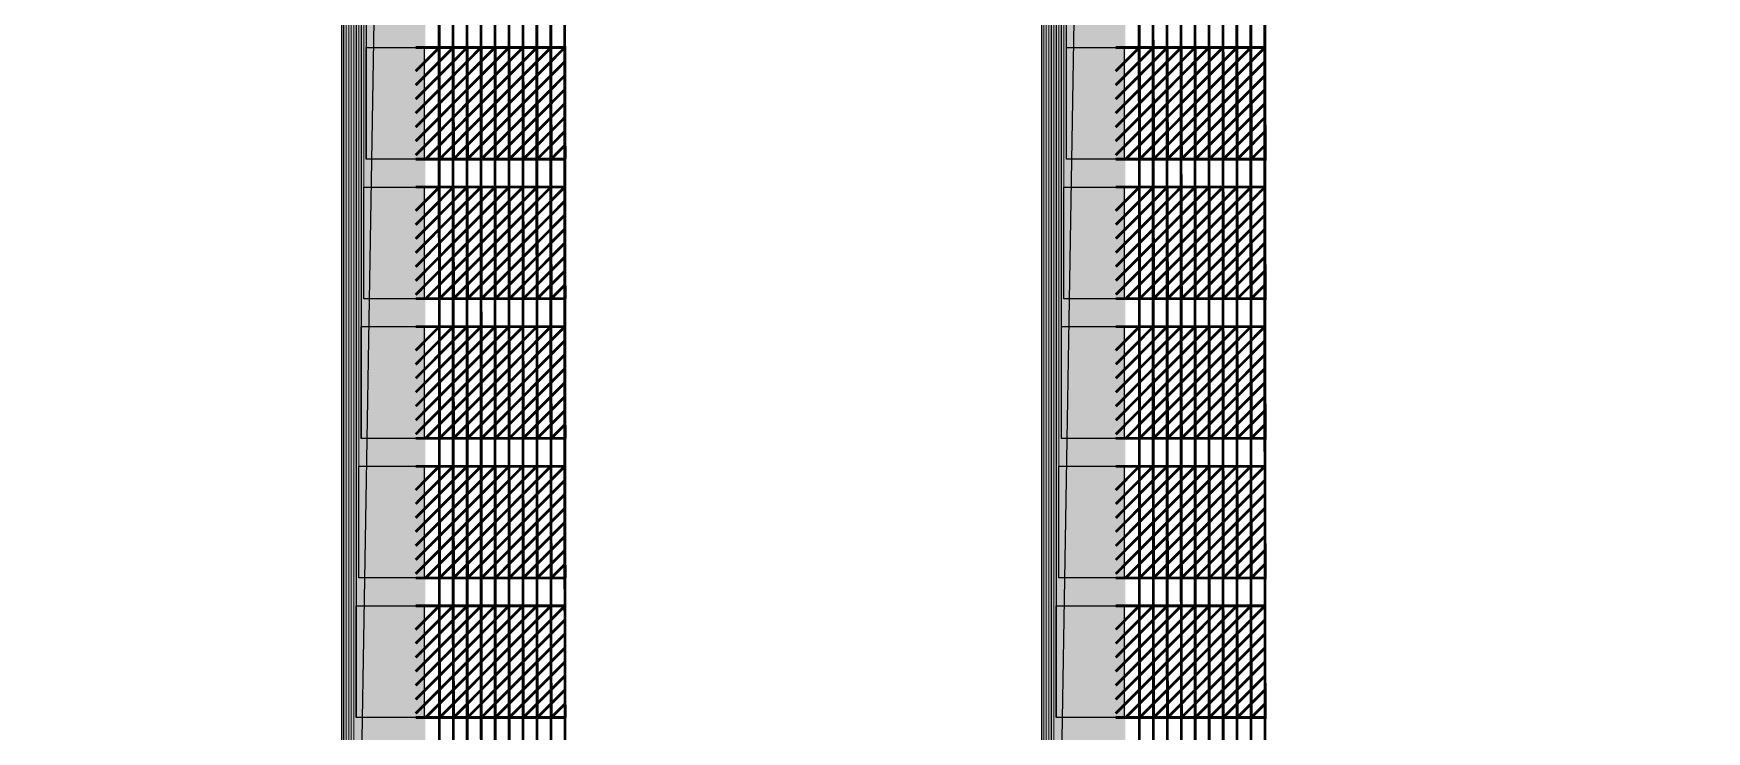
# Model space of a CAD drawing. Header units: millimetres. Extents: x -51 to 51, y -51 to 51.
# Drawn here: x 0.49 to 6.49, y -16.65 to -14.15 of the extents above; entities that cross this region are included whole.
import ezdxf

# ---------------------------------------------------------------- set-up
doc = ezdxf.new("R2010")
doc.units = ezdxf.units.MM
doc.linetypes.add('DASHED', pattern=[19.05, 12.7, -6.35])
for name, color, linetype in [('bottom_SU8', 5, 'Continuous'), ('metal', 43, 'Continuous'), ('reference', 18, 'DASHED')]:
    doc.layers.add(name, color=color, linetype=linetype)
doc.layers.add('top SU-8', color=3, linetype='Continuous', transparency=0.63)

msp = doc.modelspace()

# ---------------------------------------------------------------- linework, layer by layer
at = {"layer": 'bottom_SU8', "transparency": 33554544}
for points, const_width in [([(1.747, 5.9298), (1.747, -19.1017)], 0.3), ([(4.2558, 5.9298), (4.2558, -19.1017)], 0.3), ([(1.9485, -19.0957), (1.9439, -3.1964)], 0.01), ([(1.9982, -19.0957), (1.9939, -3.1964)], 0.01), ([(2.0482, -19.0957), (2.0439, -3.1964)], 0.01), ([(2.0985, -19.0957), (2.0939, -3.1961)], 0.01), ([(2.1485, -19.0957), (2.1439, -3.1964)], 0.01), ([(2.1985, -19.0957), (2.1939, -3.1961)], 0.01), ([(2.2485, -19.0957), (2.2442, -3.1961)], 0.01), ([(2.2985, -19.0957), (2.2939, -3.1961)], 0.01), ([(2.3485, -19.0957), (2.3439, -3.1961)], 0.01), ([(2.3985, -19.0957), (2.3939, -3.1921)], 0.01), ([(4.4573, -19.0957), (4.4527, -3.1964)], 0.01), ([(4.507, -19.0957), (4.5027, -3.1964)], 0.01), ([(4.557, -19.0957), (4.5527, -3.1964)], 0.01), ([(4.6073, -19.0957), (4.6027, -3.1961)], 0.01), ([(4.6573, -19.0957), (4.6527, -3.1964)], 0.01), ([(4.7073, -19.0957), (4.7027, -3.1961)], 0.01), ([(4.7573, -19.0957), (4.753, -3.1961)], 0.01), ([(4.8073, -19.0957), (4.8027, -3.1961)], 0.01), ([(4.8573, -19.0957), (4.8527, -3.1961)], 0.01), ([(4.9073, -19.0957), (4.9027, -3.1921)], 0.01), ([(1.8627, -14.2808), (1.9476, -14.1957)], 0.01), ([(1.8629, -14.3307), (1.9976, -14.1957)], 0.01), ([(1.8629, -14.3808), (2.0476, -14.1957)], 0.01), ([(1.8629, -14.4309), (2.0976, -14.1957)], 0.01), ([(1.8629, -14.481), (2.1476, -14.1957)], 0.01), ([(1.8629, -14.5311), (2.1976, -14.1957)], 0.01), ([(1.8629, -14.5812), (2.2476, -14.1957)], 0.01), ([(1.8629, -14.1957), (2.4032, -14.1957)], 0.01), ([(1.8985, -14.5957), (2.2976, -14.1957)], 0.01), ([(1.9485, -14.5957), (1.9476, -14.1957)], 0.01), ([(1.9485, -14.5957), (2.3476, -14.1957)], 0.01), ([(1.9985, -14.5957), (1.9976, -14.1957)], 0.01), ([(1.9985, -14.5957), (2.3976, -14.1957)], 0.01), ([(2.0485, -14.5957), (2.0476, -14.1957)], 0.01), ([(2.0985, -14.5957), (2.0976, -14.1957)], 0.01), ([(2.1485, -14.5957), (2.1476, -14.1957)], 0.01), ([(2.1985, -14.5957), (2.1976, -14.1957)], 0.01), ([(2.2485, -14.5957), (2.2476, -14.1957)], 0.01), ([(2.2985, -14.5957), (2.2976, -14.1957)], 0.01), ([(2.3485, -14.5957), (2.3476, -14.1957)], 0.01), ([(2.3985, -14.5957), (2.3976, -14.1957)], 0.01), ([(4.3716, -14.2808), (4.4565, -14.1957)], 0.01), ([(4.3718, -14.3307), (4.5065, -14.1957)], 0.01), ([(4.3718, -14.3808), (4.5565, -14.1957)], 0.01), ([(4.3718, -14.4309), (4.6065, -14.1957)], 0.01), ([(4.3718, -14.481), (4.6565, -14.1957)], 0.01), ([(4.3718, -14.5311), (4.7065, -14.1957)], 0.01), ([(4.3718, -14.5812), (4.7565, -14.1957)], 0.01), ([(4.3718, -14.1957), (4.912, -14.1957)], 0.01), ([(4.4073, -14.5957), (4.8065, -14.1957)], 0.01), ([(4.4573, -14.5957), (4.4565, -14.1957)], 0.01), ([(4.4573, -14.5957), (4.8565, -14.1957)], 0.01), ([(4.5073, -14.5957), (4.5065, -14.1957)], 0.01), ([(4.5073, -14.5957), (4.9065, -14.1957)], 0.01), ([(4.5573, -14.5957), (4.5565, -14.1957)], 0.01), ([(4.6073, -14.5957), (4.6065, -14.1957)], 0.01), ([(4.6573, -14.5957), (4.6565, -14.1957)], 0.01), ([(4.7073, -14.5957), (4.7065, -14.1957)], 0.01), ([(4.7573, -14.5957), (4.7565, -14.1957)], 0.01), ([(4.8073, -14.5957), (4.8065, -14.1957)], 0.01), ([(4.8573, -14.5957), (4.8565, -14.1957)], 0.01), ([(4.9073, -14.5957), (4.9065, -14.1957)], 0.01), ([(2.0485, -14.5957), (2.3978, -14.2457)], 0.01), ([(4.5573, -14.5957), (4.9066, -14.2457)], 0.01), ([(2.0985, -14.5957), (2.3979, -14.2957)], 0.01), ([(4.6073, -14.5957), (4.9067, -14.2957)], 0.01), ([(2.1485, -14.5957), (2.398, -14.3457)], 0.01), ([(4.6573, -14.5957), (4.9068, -14.3457)], 0.01), ([(2.1985, -14.5957), (2.3981, -14.3957)], 0.01), ([(2.2485, -14.5957), (2.3982, -14.4457)], 0.01), ([(4.7073, -14.5957), (4.9069, -14.3957)], 0.01), ([(4.7573, -14.5957), (4.907, -14.4457)], 0.01), ([(2.2985, -14.5957), (2.3983, -14.4957)], 0.01), ([(4.8073, -14.5957), (4.9071, -14.4957)], 0.01), ([(2.3485, -14.5957), (2.3984, -14.5457)], 0.01), ([(4.8573, -14.5957), (4.9072, -14.5457)], 0.01), ([(1.8629, -14.5957), (2.4033, -14.5957)], 0.01), ([(4.3718, -14.5957), (4.9121, -14.5957)], 0.01), ([(1.8627, -14.7808), (1.9476, -14.6957)], 0.01), ([(1.8629, -14.8307), (1.9976, -14.6957)], 0.01), ([(1.8629, -14.8808), (2.0476, -14.6957)], 0.01), ([(1.8629, -14.9309), (2.0976, -14.6957)], 0.01), ([(1.8629, -14.981), (2.1476, -14.6957)], 0.01), ([(1.8629, -15.0311), (2.1976, -14.6957)], 0.01), ([(1.8629, -15.0812), (2.2476, -14.6957)], 0.01), ([(1.8629, -14.6957), (2.4032, -14.6957)], 0.01), ([(1.8985, -15.0957), (2.2976, -14.6957)], 0.01), ([(1.9485, -15.0957), (1.9476, -14.6957)], 0.01), ([(1.9485, -15.0957), (2.3476, -14.6957)], 0.01), ([(1.9985, -15.0957), (1.9976, -14.6957)], 0.01), ([(1.9985, -15.0957), (2.3976, -14.6957)], 0.01), ([(2.0485, -15.0957), (2.0476, -14.6957)], 0.01), ([(2.0485, -15.0957), (2.3978, -14.7457)], 0.01), ([(2.0985, -15.0957), (2.0976, -14.6957)], 0.01), ([(2.1485, -15.0957), (2.1476, -14.6957)], 0.01), ([(2.1985, -15.0957), (2.1976, -14.6957)], 0.01), ([(2.2485, -15.0957), (2.2476, -14.6957)], 0.01), ([(2.2985, -15.0957), (2.2976, -14.6957)], 0.01), ([(2.3485, -15.0957), (2.3476, -14.6957)], 0.01), ([(2.3985, -15.0957), (2.3976, -14.6957)], 0.01), ([(4.3716, -14.7808), (4.4565, -14.6957)], 0.01), ([(4.3718, -14.8307), (4.5065, -14.6957)], 0.01), ([(4.3718, -14.8808), (4.5565, -14.6957)], 0.01), ([(4.3718, -14.9309), (4.6065, -14.6957)], 0.01), ([(4.3718, -14.981), (4.6565, -14.6957)], 0.01), ([(4.3718, -15.0311), (4.7065, -14.6957)], 0.01), ([(4.3718, -15.0812), (4.7565, -14.6957)], 0.01), ([(4.3718, -14.6957), (4.912, -14.6957)], 0.01), ([(4.4073, -15.0957), (4.8065, -14.6957)], 0.01), ([(4.4573, -15.0957), (4.4565, -14.6957)], 0.01), ([(4.4573, -15.0957), (4.8565, -14.6957)], 0.01), ([(4.5073, -15.0957), (4.5065, -14.6957)], 0.01), ([(4.5073, -15.0957), (4.9065, -14.6957)], 0.01), ([(4.5573, -15.0957), (4.5565, -14.6957)], 0.01), ([(4.5573, -15.0957), (4.9066, -14.7457)], 0.01), ([(4.6073, -15.0957), (4.6065, -14.6957)], 0.01), ([(4.6573, -15.0957), (4.6565, -14.6957)], 0.01), ([(4.7073, -15.0957), (4.7065, -14.6957)], 0.01), ([(4.7573, -15.0957), (4.7565, -14.6957)], 0.01), ([(4.8073, -15.0957), (4.8065, -14.6957)], 0.01), ([(4.8573, -15.0957), (4.8565, -14.6957)], 0.01), ([(4.9073, -15.0957), (4.9065, -14.6957)], 0.01), ([(2.0985, -15.0957), (2.3979, -14.7957)], 0.01), ([(4.6073, -15.0957), (4.9067, -14.7957)], 0.01), ([(2.1485, -15.0957), (2.398, -14.8457)], 0.01), ([(4.6573, -15.0957), (4.9068, -14.8457)], 0.01), ([(2.1985, -15.0957), (2.3981, -14.8957)], 0.01), ([(4.7073, -15.0957), (4.9069, -14.8957)], 0.01), ([(2.2485, -15.0957), (2.3982, -14.9457)], 0.01), ([(4.7573, -15.0957), (4.907, -14.9457)], 0.01), ([(2.2985, -15.0957), (2.3983, -14.9957)], 0.01), ([(2.3485, -15.0957), (2.3984, -15.0457)], 0.01), ([(4.8073, -15.0957), (4.9071, -14.9957)], 0.01), ([(4.8573, -15.0957), (4.9072, -15.0457)], 0.01), ([(1.8629, -15.0957), (2.4033, -15.0957)], 0.01), ([(4.3718, -15.0957), (4.9121, -15.0957)], 0.01), ([(1.8627, -15.2808), (1.9476, -15.1957)], 0.01), ([(1.8629, -15.3307), (1.9976, -15.1957)], 0.01), ([(1.8629, -15.3808), (2.0476, -15.1957)], 0.01), ([(1.8629, -15.4309), (2.0976, -15.1957)], 0.01), ([(1.8629, -15.481), (2.1476, -15.1957)], 0.01), ([(1.8629, -15.5311), (2.1976, -15.1957)], 0.01), ([(1.8629, -15.5812), (2.2476, -15.1957)], 0.01), ([(1.8629, -15.1957), (2.4032, -15.1957)], 0.01), ([(1.8985, -15.5957), (2.2976, -15.1957)], 0.01), ([(1.9485, -15.5957), (1.9476, -15.1957)], 0.01), ([(1.9485, -15.5957), (2.3476, -15.1957)], 0.01), ([(1.9985, -15.5957), (1.9976, -15.1957)], 0.01), ([(1.9985, -15.5957), (2.3976, -15.1957)], 0.01), ([(2.0485, -15.5957), (2.0476, -15.1957)], 0.01), ([(2.0985, -15.5957), (2.0976, -15.1957)], 0.01), ([(2.1485, -15.5957), (2.1476, -15.1957)], 0.01), ([(2.1985, -15.5957), (2.1976, -15.1957)], 0.01), ([(2.2485, -15.5957), (2.2476, -15.1957)], 0.01), ([(2.2985, -15.5957), (2.2976, -15.1957)], 0.01), ([(2.3485, -15.5957), (2.3476, -15.1957)], 0.01), ([(2.3985, -15.5957), (2.3976, -15.1957)], 0.01), ([(4.3716, -15.2808), (4.4565, -15.1957)], 0.01), ([(4.3718, -15.3307), (4.5065, -15.1957)], 0.01), ([(4.3718, -15.3808), (4.5565, -15.1957)], 0.01), ([(4.3718, -15.4309), (4.6065, -15.1957)], 0.01), ([(4.3718, -15.481), (4.6565, -15.1957)], 0.01), ([(4.3718, -15.5311), (4.7065, -15.1957)], 0.01), ([(4.3718, -15.5812), (4.7565, -15.1957)], 0.01), ([(4.3718, -15.1957), (4.912, -15.1957)], 0.01), ([(4.4073, -15.5957), (4.8065, -15.1957)], 0.01), ([(4.4573, -15.5957), (4.4565, -15.1957)], 0.01), ([(4.4573, -15.5957), (4.8565, -15.1957)], 0.01), ([(4.5073, -15.5957), (4.5065, -15.1957)], 0.01), ([(4.5073, -15.5957), (4.9065, -15.1957)], 0.01), ([(4.5573, -15.5957), (4.5565, -15.1957)], 0.01), ([(4.6073, -15.5957), (4.6065, -15.1957)], 0.01), ([(4.6573, -15.5957), (4.6565, -15.1957)], 0.01), ([(4.7073, -15.5957), (4.7065, -15.1957)], 0.01), ([(4.7573, -15.5957), (4.7565, -15.1957)], 0.01), ([(4.8073, -15.5957), (4.8065, -15.1957)], 0.01), ([(4.8573, -15.5957), (4.8565, -15.1957)], 0.01), ([(4.9073, -15.5957), (4.9065, -15.1957)], 0.01), ([(2.0485, -15.5957), (2.3978, -15.2457)], 0.01), ([(4.5573, -15.5957), (4.9066, -15.2457)], 0.01), ([(2.0985, -15.5957), (2.3979, -15.2957)], 0.01), ([(2.1485, -15.5957), (2.398, -15.3457)], 0.01), ([(4.6073, -15.5957), (4.9067, -15.2957)], 0.01), ([(4.6573, -15.5957), (4.9068, -15.3457)], 0.01), ([(2.1985, -15.5957), (2.3981, -15.3957)], 0.01), ([(4.7073, -15.5957), (4.9069, -15.3957)], 0.01), ([(2.2485, -15.5957), (2.3982, -15.4457)], 0.01), ([(4.7573, -15.5957), (4.907, -15.4457)], 0.01), ([(2.2985, -15.5957), (2.3983, -15.4957)], 0.01), ([(4.8073, -15.5957), (4.9071, -15.4957)], 0.01), ([(2.3485, -15.5957), (2.3984, -15.5457)], 0.01), ([(4.8573, -15.5957), (4.9072, -15.5457)], 0.01), ([(1.8629, -15.5957), (2.4033, -15.5957)], 0.01), ([(4.3718, -15.5957), (4.9121, -15.5957)], 0.01), ([(1.8627, -15.7808), (1.9476, -15.6957)], 0.01), ([(1.8629, -15.8307), (1.9976, -15.6957)], 0.01), ([(1.8629, -15.8808), (2.0476, -15.6957)], 0.01), ([(1.8629, -15.9309), (2.0976, -15.6957)], 0.01), ([(1.8629, -15.981), (2.1476, -15.6957)], 0.01), ([(1.8629, -16.0311), (2.1976, -15.6957)], 0.01), ([(1.8629, -16.0812), (2.2476, -15.6957)], 0.01), ([(1.8629, -15.6957), (2.4032, -15.6957)], 0.01), ([(1.8985, -16.0957), (2.2976, -15.6957)], 0.01), ([(1.9485, -16.0957), (1.9476, -15.6957)], 0.01), ([(1.9485, -16.0957), (2.3476, -15.6957)], 0.01), ([(1.9985, -16.0957), (1.9976, -15.6957)], 0.01), ([(1.9985, -16.0957), (2.3976, -15.6957)], 0.01), ([(2.0485, -16.0957), (2.0476, -15.6957)], 0.01), ([(2.0985, -16.0957), (2.0976, -15.6957)], 0.01), ([(2.1485, -16.0957), (2.1476, -15.6957)], 0.01), ([(2.1985, -16.0957), (2.1976, -15.6957)], 0.01), ([(2.2485, -16.0957), (2.2476, -15.6957)], 0.01), ([(2.2985, -16.0957), (2.2976, -15.6957)], 0.01), ([(2.3485, -16.0957), (2.3476, -15.6957)], 0.01), ([(2.3985, -16.0957), (2.3976, -15.6957)], 0.01), ([(4.3716, -15.7808), (4.4565, -15.6957)], 0.01), ([(4.3718, -15.8307), (4.5065, -15.6957)], 0.01), ([(4.3718, -15.8808), (4.5565, -15.6957)], 0.01), ([(4.3718, -15.9309), (4.6065, -15.6957)], 0.01), ([(4.3718, -15.981), (4.6565, -15.6957)], 0.01), ([(4.3718, -16.0311), (4.7065, -15.6957)], 0.01), ([(4.3718, -16.0812), (4.7565, -15.6957)], 0.01), ([(4.3718, -15.6957), (4.912, -15.6957)], 0.01), ([(4.4073, -16.0957), (4.8065, -15.6957)], 0.01), ([(4.4573, -16.0957), (4.4565, -15.6957)], 0.01), ([(4.4573, -16.0957), (4.8565, -15.6957)], 0.01), ([(4.5073, -16.0957), (4.5065, -15.6957)], 0.01), ([(4.5073, -16.0957), (4.9065, -15.6957)], 0.01), ([(4.5573, -16.0957), (4.5565, -15.6957)], 0.01), ([(4.6073, -16.0957), (4.6065, -15.6957)], 0.01), ([(4.6573, -16.0957), (4.6565, -15.6957)], 0.01), ([(4.7073, -16.0957), (4.7065, -15.6957)], 0.01), ([(4.7573, -16.0957), (4.7565, -15.6957)], 0.01), ([(4.8073, -16.0957), (4.8065, -15.6957)], 0.01), ([(4.8573, -16.0957), (4.8565, -15.6957)], 0.01), ([(4.9073, -16.0957), (4.9065, -15.6957)], 0.01), ([(2.0485, -16.0957), (2.3978, -15.7457)], 0.01), ([(4.5573, -16.0957), (4.9066, -15.7457)], 0.01), ([(2.0985, -16.0957), (2.3979, -15.7957)], 0.01), ([(4.6073, -16.0957), (4.9067, -15.7957)], 0.01), ([(2.1485, -16.0957), (2.398, -15.8457)], 0.01), ([(4.6573, -16.0957), (4.9068, -15.8457)], 0.01), ([(2.1985, -16.0957), (2.3981, -15.8957)], 0.01), ([(2.2485, -16.0957), (2.3982, -15.9457)], 0.01), ([(4.7073, -16.0957), (4.9069, -15.8957)], 0.01), ([(4.7573, -16.0957), (4.907, -15.9457)], 0.01), ([(2.2985, -16.0957), (2.3983, -15.9957)], 0.01), ([(4.8073, -16.0957), (4.9071, -15.9957)], 0.01), ([(2.3485, -16.0957), (2.3984, -16.0457)], 0.01), ([(4.8573, -16.0957), (4.9072, -16.0457)], 0.01), ([(1.8629, -16.0957), (2.4033, -16.0957)], 0.01), ([(4.3718, -16.0957), (4.9121, -16.0957)], 0.01), ([(1.8627, -16.2808), (1.9476, -16.1957)], 0.01), ([(1.8629, -16.3307), (1.9976, -16.1957)], 0.01), ([(1.8629, -16.3808), (2.0476, -16.1957)], 0.01), ([(1.8629, -16.4309), (2.0976, -16.1957)], 0.01), ([(1.8629, -16.481), (2.1476, -16.1957)], 0.01), ([(1.8629, -16.5311), (2.1976, -16.1957)], 0.01), ([(1.8629, -16.5812), (2.2476, -16.1957)], 0.01), ([(1.8629, -16.1957), (2.4032, -16.1957)], 0.01), ([(1.8985, -16.5957), (2.2976, -16.1957)], 0.01), ([(1.9485, -16.5957), (1.9476, -16.1957)], 0.01), ([(1.9485, -16.5957), (2.3476, -16.1957)], 0.01), ([(1.9985, -16.5957), (1.9976, -16.1957)], 0.01), ([(1.9985, -16.5957), (2.3976, -16.1957)], 0.01), ([(2.0485, -16.5957), (2.0476, -16.1957)], 0.01), ([(2.0485, -16.5957), (2.3978, -16.2457)], 0.01), ([(2.0985, -16.5957), (2.0976, -16.1957)], 0.01), ([(2.1485, -16.5957), (2.1476, -16.1957)], 0.01), ([(2.1985, -16.5957), (2.1976, -16.1957)], 0.01), ([(2.2485, -16.5957), (2.2476, -16.1957)], 0.01), ([(2.2985, -16.5957), (2.2976, -16.1957)], 0.01), ([(2.3485, -16.5957), (2.3476, -16.1957)], 0.01), ([(2.3985, -16.5957), (2.3976, -16.1957)], 0.01), ([(4.3716, -16.2808), (4.4565, -16.1957)], 0.01), ([(4.3718, -16.3307), (4.5065, -16.1957)], 0.01), ([(4.3718, -16.3808), (4.5565, -16.1957)], 0.01), ([(4.3718, -16.4309), (4.6065, -16.1957)], 0.01), ([(4.3718, -16.481), (4.6565, -16.1957)], 0.01), ([(4.3718, -16.5311), (4.7065, -16.1957)], 0.01), ([(4.3718, -16.5812), (4.7565, -16.1957)], 0.01), ([(4.3718, -16.1957), (4.912, -16.1957)], 0.01), ([(4.4073, -16.5957), (4.8065, -16.1957)], 0.01), ([(4.4573, -16.5957), (4.4565, -16.1957)], 0.01), ([(4.4573, -16.5957), (4.8565, -16.1957)], 0.01), ([(4.5073, -16.5957), (4.5065, -16.1957)], 0.01), ([(4.5073, -16.5957), (4.9065, -16.1957)], 0.01), ([(4.5573, -16.5957), (4.5565, -16.1957)], 0.01), ([(4.5573, -16.5957), (4.9066, -16.2457)], 0.01), ([(4.6073, -16.5957), (4.6065, -16.1957)], 0.01), ([(4.6573, -16.5957), (4.6565, -16.1957)], 0.01), ([(4.7073, -16.5957), (4.7065, -16.1957)], 0.01), ([(4.7573, -16.5957), (4.7565, -16.1957)], 0.01), ([(4.8073, -16.5957), (4.8065, -16.1957)], 0.01), ([(4.8573, -16.5957), (4.8565, -16.1957)], 0.01), ([(4.9073, -16.5957), (4.9065, -16.1957)], 0.01), ([(2.0985, -16.5957), (2.3979, -16.2957)], 0.01), ([(4.6073, -16.5957), (4.9067, -16.2957)], 0.01), ([(2.1485, -16.5957), (2.398, -16.3457)], 0.01), ([(4.6573, -16.5957), (4.9068, -16.3457)], 0.01), ([(2.1985, -16.5957), (2.3981, -16.3957)], 0.01), ([(4.7073, -16.5957), (4.9069, -16.3957)], 0.01), ([(2.2485, -16.5957), (2.3982, -16.4457)], 0.01), ([(4.7573, -16.5957), (4.907, -16.4457)], 0.01), ([(2.2985, -16.5957), (2.3983, -16.4957)], 0.01), ([(2.3485, -16.5957), (2.3984, -16.5457)], 0.01), ([(4.8073, -16.5957), (4.9071, -16.4957)], 0.01), ([(4.8573, -16.5957), (4.9072, -16.5457)], 0.01), ([(1.8629, -16.5957), (2.4033, -16.5957)], 0.01), ([(4.3718, -16.5957), (4.9121, -16.5957)], 0.01)]:
    msp.add_lwpolyline(points, dxfattribs=dict(at, const_width=const_width))
at = {"layer": 'metal', "transparency": 33554544}
for points, const_width in [([(1.677, -15.0957), (1.677, 8.2445)], 0.004), ([(1.686, -14.5957), (1.686, 8.2445)], 0.004), ([(4.1858, -15.0957), (4.1858, 8.2445)], 0.004), ([(4.1948, -14.5957), (4.1948, 8.2445)], 0.004), ([(1.659, -16.0957), (1.659, 7.6503)], 0.004), ([(1.668, -15.5957), (1.668, 7.6503)], 0.004), ([(4.1678, -16.0957), (4.1678, 7.6503)], 0.004), ([(4.1768, -15.5957), (4.1768, 7.6503)], 0.004), ([(1.641, -17.0957), (1.641, 7.0554)], 0.004), ([(1.65, -16.5957), (1.65, 7.0554)], 0.004), ([(4.1498, -17.0957), (4.1498, 7.0554)], 0.004), ([(4.1588, -16.5957), (4.1588, 7.0554)], 0.004), ([(1.623, -18.0957), (1.623, 6.4565)], 0.004), ([(1.632, -17.5957), (1.632, 6.4576)], 0.004), ([(4.1318, -18.0957), (4.1318, 6.4565)], 0.004), ([(4.1408, -17.5957), (4.1408, 6.4576)], 0.004), ([(1.605, -19.0957), (1.605, 5.8889)], 0.004), ([(1.614, -18.5957), (1.614, 5.8943)], 0.004), ([(4.1138, -19.0957), (4.1138, 5.8889)], 0.004), ([(4.1228, -18.5957), (4.1228, 5.8943)], 0.004), ([(1.8882, -14.3054), (1.9976, -14.1957)], 0.006), ([(1.8882, -14.3554), (2.0476, -14.1957)], 0.006), ([(1.8882, -14.5558), (2.2476, -14.1957)], 0.006), ([(1.8882, -14.1957), (2.4006, -14.1957)], 0.006), ([(1.8883, -14.4055), (2.0976, -14.1957)], 0.006), ([(1.8883, -14.4556), (2.1476, -14.1957)], 0.006), ([(1.8883, -14.5056), (2.1976, -14.1957)], 0.006), ([(1.8883, -14.2551), (1.9476, -14.1957)], 0.006), ([(1.8985, -14.5957), (2.2976, -14.1957)], 0.006), ([(1.9485, -14.5957), (1.9476, -14.1957)], 0.006), ([(1.9485, -14.5957), (2.3476, -14.1957)], 0.006), ([(1.9985, -14.5957), (1.9976, -14.1957)], 0.006), ([(1.9985, -14.5957), (2.3976, -14.1957)], 0.006), ([(2.0485, -14.5957), (2.0476, -14.1957)], 0.006), ([(2.0985, -14.5957), (2.0976, -14.1957)], 0.006), ([(2.1485, -14.5957), (2.1476, -14.1957)], 0.006), ([(2.1985, -14.5957), (2.1976, -14.1957)], 0.006), ([(2.2485, -14.5957), (2.2476, -14.1957)], 0.006), ([(2.2985, -14.5957), (2.2976, -14.1957)], 0.006), ([(2.3485, -14.5957), (2.3476, -14.1957)], 0.006), ([(2.3985, -14.5957), (2.3976, -14.1957)], 0.006), ([(4.397, -14.3054), (4.5065, -14.1957)], 0.006), ([(4.3971, -14.3554), (4.5565, -14.1957)], 0.006), ([(4.3971, -14.4055), (4.6065, -14.1957)], 0.006), ([(4.3971, -14.4556), (4.6565, -14.1957)], 0.006), ([(4.3971, -14.5056), (4.7065, -14.1957)], 0.006), ([(4.3971, -14.5558), (4.7565, -14.1957)], 0.006), ([(4.3971, -14.1957), (4.9094, -14.1957)], 0.006), ([(4.3972, -14.2551), (4.4565, -14.1957)], 0.006), ([(4.4073, -14.5957), (4.8065, -14.1957)], 0.006), ([(4.4573, -14.5957), (4.4565, -14.1957)], 0.006), ([(4.4573, -14.5957), (4.8565, -14.1957)], 0.006), ([(4.5073, -14.5957), (4.5065, -14.1957)], 0.006), ([(4.5073, -14.5957), (4.9065, -14.1957)], 0.006), ([(4.5573, -14.5957), (4.5565, -14.1957)], 0.006), ([(4.6073, -14.5957), (4.6065, -14.1957)], 0.006), ([(4.6573, -14.5957), (4.6565, -14.1957)], 0.006), ([(4.7073, -14.5957), (4.7065, -14.1957)], 0.006), ([(4.7573, -14.5957), (4.7565, -14.1957)], 0.006), ([(4.8073, -14.5957), (4.8065, -14.1957)], 0.006), ([(4.8573, -14.5957), (4.8565, -14.1957)], 0.006), ([(4.9073, -14.5957), (4.9065, -14.1957)], 0.006), ([(2.0485, -14.5957), (2.3978, -14.2457)], 0.006), ([(4.5573, -14.5957), (4.9066, -14.2457)], 0.006), ([(2.0985, -14.5957), (2.3979, -14.2957)], 0.006), ([(4.6073, -14.5957), (4.9067, -14.2957)], 0.006), ([(2.1485, -14.5957), (2.398, -14.3457)], 0.006), ([(4.6573, -14.5957), (4.9068, -14.3457)], 0.006), ([(2.1985, -14.5957), (2.3981, -14.3957)], 0.006), ([(2.2485, -14.5957), (2.3982, -14.4457)], 0.006), ([(4.7073, -14.5957), (4.9069, -14.3957)], 0.006), ([(4.7573, -14.5957), (4.907, -14.4457)], 0.006), ([(2.2985, -14.5957), (2.3983, -14.4957)], 0.006), ([(4.8073, -14.5957), (4.9071, -14.4957)], 0.006), ([(2.3485, -14.5957), (2.3984, -14.5457)], 0.006), ([(4.8573, -14.5957), (4.9072, -14.5457)], 0.006), ([(1.8862, -14.5957), (2.4009, -14.5957)], 0.006), ([(4.395, -14.5957), (4.9098, -14.5957)], 0.006), ([(1.8882, -14.8054), (1.9976, -14.6957)], 0.006), ([(1.8882, -14.8554), (2.0476, -14.6957)], 0.006), ([(1.8882, -15.0558), (2.2476, -14.6957)], 0.006), ([(1.8882, -14.6957), (2.4006, -14.6957)], 0.006), ([(1.8883, -14.9055), (2.0976, -14.6957)], 0.006), ([(1.8883, -14.9556), (2.1476, -14.6957)], 0.006), ([(1.8883, -15.0056), (2.1976, -14.6957)], 0.006), ([(1.8883, -14.7551), (1.9476, -14.6957)], 0.006), ([(1.8985, -15.0957), (2.2976, -14.6957)], 0.006), ([(1.9485, -15.0957), (1.9476, -14.6957)], 0.006), ([(1.9485, -15.0957), (2.3476, -14.6957)], 0.006), ([(1.9985, -15.0957), (1.9976, -14.6957)], 0.006), ([(1.9985, -15.0957), (2.3976, -14.6957)], 0.006), ([(2.0485, -15.0957), (2.0476, -14.6957)], 0.006), ([(2.0485, -15.0957), (2.3978, -14.7457)], 0.006), ([(2.0985, -15.0957), (2.0976, -14.6957)], 0.006), ([(2.1485, -15.0957), (2.1476, -14.6957)], 0.006), ([(2.1985, -15.0957), (2.1976, -14.6957)], 0.006), ([(2.2485, -15.0957), (2.2476, -14.6957)], 0.006), ([(2.2985, -15.0957), (2.2976, -14.6957)], 0.006), ([(2.3485, -15.0957), (2.3476, -14.6957)], 0.006), ([(2.3985, -15.0957), (2.3976, -14.6957)], 0.006), ([(4.397, -14.8054), (4.5065, -14.6957)], 0.006), ([(4.3971, -14.8554), (4.5565, -14.6957)], 0.006), ([(4.3971, -14.9055), (4.6065, -14.6957)], 0.006), ([(4.3971, -14.9556), (4.6565, -14.6957)], 0.006), ([(4.3971, -15.0056), (4.7065, -14.6957)], 0.006), ([(4.3971, -15.0558), (4.7565, -14.6957)], 0.006), ([(4.3971, -14.6957), (4.9094, -14.6957)], 0.006), ([(4.3972, -14.7551), (4.4565, -14.6957)], 0.006), ([(4.4073, -15.0957), (4.8065, -14.6957)], 0.006), ([(4.4573, -15.0957), (4.4565, -14.6957)], 0.006), ([(4.4573, -15.0957), (4.8565, -14.6957)], 0.006), ([(4.5073, -15.0957), (4.5065, -14.6957)], 0.006), ([(4.5073, -15.0957), (4.9065, -14.6957)], 0.006), ([(4.5573, -15.0957), (4.5565, -14.6957)], 0.006), ([(4.5573, -15.0957), (4.9066, -14.7457)], 0.006), ([(4.6073, -15.0957), (4.6065, -14.6957)], 0.006), ([(4.6573, -15.0957), (4.6565, -14.6957)], 0.006), ([(4.7073, -15.0957), (4.7065, -14.6957)], 0.006), ([(4.7573, -15.0957), (4.7565, -14.6957)], 0.006), ([(4.8073, -15.0957), (4.8065, -14.6957)], 0.006), ([(4.8573, -15.0957), (4.8565, -14.6957)], 0.006), ([(4.9073, -15.0957), (4.9065, -14.6957)], 0.006), ([(2.0985, -15.0957), (2.3979, -14.7957)], 0.006), ([(4.6073, -15.0957), (4.9067, -14.7957)], 0.006), ([(2.1485, -15.0957), (2.398, -14.8457)], 0.006), ([(4.6573, -15.0957), (4.9068, -14.8457)], 0.006), ([(2.1985, -15.0957), (2.3981, -14.8957)], 0.006), ([(4.7073, -15.0957), (4.9069, -14.8957)], 0.006), ([(2.2485, -15.0957), (2.3982, -14.9457)], 0.006), ([(4.7573, -15.0957), (4.907, -14.9457)], 0.006), ([(2.2985, -15.0957), (2.3983, -14.9957)], 0.006), ([(2.3485, -15.0957), (2.3984, -15.0457)], 0.006), ([(4.8073, -15.0957), (4.9071, -14.9957)], 0.006), ([(4.8573, -15.0957), (4.9072, -15.0457)], 0.006), ([(1.8862, -15.0957), (2.4009, -15.0957)], 0.006), ([(4.395, -15.0957), (4.9098, -15.0957)], 0.006), ([(1.8882, -15.3054), (1.9976, -15.1957)], 0.006), ([(1.8882, -15.3554), (2.0476, -15.1957)], 0.006), ([(1.8882, -15.5558), (2.2476, -15.1957)], 0.006), ([(1.8882, -15.1957), (2.4006, -15.1957)], 0.006), ([(1.8883, -15.4055), (2.0976, -15.1957)], 0.006), ([(1.8883, -15.4556), (2.1476, -15.1957)], 0.006), ([(1.8883, -15.5056), (2.1976, -15.1957)], 0.006), ([(1.8883, -15.2551), (1.9476, -15.1957)], 0.006), ([(1.8985, -15.5957), (2.2976, -15.1957)], 0.006), ([(1.9485, -15.5957), (1.9476, -15.1957)], 0.006), ([(1.9485, -15.5957), (2.3476, -15.1957)], 0.006), ([(1.9985, -15.5957), (1.9976, -15.1957)], 0.006), ([(1.9985, -15.5957), (2.3976, -15.1957)], 0.006), ([(2.0485, -15.5957), (2.0476, -15.1957)], 0.006), ([(2.0985, -15.5957), (2.0976, -15.1957)], 0.006), ([(2.1485, -15.5957), (2.1476, -15.1957)], 0.006), ([(2.1985, -15.5957), (2.1976, -15.1957)], 0.006), ([(2.2485, -15.5957), (2.2476, -15.1957)], 0.006), ([(2.2985, -15.5957), (2.2976, -15.1957)], 0.006), ([(2.3485, -15.5957), (2.3476, -15.1957)], 0.006), ([(2.3985, -15.5957), (2.3976, -15.1957)], 0.006), ([(4.397, -15.3054), (4.5065, -15.1957)], 0.006), ([(4.3971, -15.3554), (4.5565, -15.1957)], 0.006), ([(4.3971, -15.4055), (4.6065, -15.1957)], 0.006), ([(4.3971, -15.4556), (4.6565, -15.1957)], 0.006), ([(4.3971, -15.5056), (4.7065, -15.1957)], 0.006), ([(4.3971, -15.5558), (4.7565, -15.1957)], 0.006), ([(4.3971, -15.1957), (4.9094, -15.1957)], 0.006), ([(4.3972, -15.2551), (4.4565, -15.1957)], 0.006), ([(4.4073, -15.5957), (4.8065, -15.1957)], 0.006), ([(4.4573, -15.5957), (4.4565, -15.1957)], 0.006), ([(4.4573, -15.5957), (4.8565, -15.1957)], 0.006), ([(4.5073, -15.5957), (4.5065, -15.1957)], 0.006), ([(4.5073, -15.5957), (4.9065, -15.1957)], 0.006), ([(4.5573, -15.5957), (4.5565, -15.1957)], 0.006), ([(4.6073, -15.5957), (4.6065, -15.1957)], 0.006), ([(4.6573, -15.5957), (4.6565, -15.1957)], 0.006), ([(4.7073, -15.5957), (4.7065, -15.1957)], 0.006), ([(4.7573, -15.5957), (4.7565, -15.1957)], 0.006), ([(4.8073, -15.5957), (4.8065, -15.1957)], 0.006), ([(4.8573, -15.5957), (4.8565, -15.1957)], 0.006), ([(4.9073, -15.5957), (4.9065, -15.1957)], 0.006), ([(2.0485, -15.5957), (2.3978, -15.2457)], 0.006), ([(4.5573, -15.5957), (4.9066, -15.2457)], 0.006), ([(2.0985, -15.5957), (2.3979, -15.2957)], 0.006), ([(2.1485, -15.5957), (2.398, -15.3457)], 0.006), ([(4.6073, -15.5957), (4.9067, -15.2957)], 0.006), ([(4.6573, -15.5957), (4.9068, -15.3457)], 0.006), ([(2.1985, -15.5957), (2.3981, -15.3957)], 0.006), ([(4.7073, -15.5957), (4.9069, -15.3957)], 0.006), ([(2.2485, -15.5957), (2.3982, -15.4457)], 0.006), ([(4.7573, -15.5957), (4.907, -15.4457)], 0.006), ([(2.2985, -15.5957), (2.3983, -15.4957)], 0.006), ([(4.8073, -15.5957), (4.9071, -15.4957)], 0.006), ([(2.3485, -15.5957), (2.3984, -15.5457)], 0.006), ([(4.8573, -15.5957), (4.9072, -15.5457)], 0.006), ([(1.8862, -15.5957), (2.4009, -15.5957)], 0.006), ([(4.395, -15.5957), (4.9098, -15.5957)], 0.006), ([(1.8882, -15.8054), (1.9976, -15.6957)], 0.006), ([(1.8882, -15.8554), (2.0476, -15.6957)], 0.006), ([(1.8882, -16.0558), (2.2476, -15.6957)], 0.006), ([(1.8882, -15.6957), (2.4006, -15.6957)], 0.006), ([(1.8883, -15.9055), (2.0976, -15.6957)], 0.006), ([(1.8883, -15.9556), (2.1476, -15.6957)], 0.006), ([(1.8883, -16.0056), (2.1976, -15.6957)], 0.006), ([(1.8883, -15.7551), (1.9476, -15.6957)], 0.006), ([(1.8985, -16.0957), (2.2976, -15.6957)], 0.006), ([(1.9485, -16.0957), (1.9476, -15.6957)], 0.006), ([(1.9485, -16.0957), (2.3476, -15.6957)], 0.006), ([(1.9985, -16.0957), (1.9976, -15.6957)], 0.006), ([(1.9985, -16.0957), (2.3976, -15.6957)], 0.006), ([(2.0485, -16.0957), (2.0476, -15.6957)], 0.006), ([(2.0985, -16.0957), (2.0976, -15.6957)], 0.006), ([(2.1485, -16.0957), (2.1476, -15.6957)], 0.006), ([(2.1985, -16.0957), (2.1976, -15.6957)], 0.006), ([(2.2485, -16.0957), (2.2476, -15.6957)], 0.006), ([(2.2985, -16.0957), (2.2976, -15.6957)], 0.006), ([(2.3485, -16.0957), (2.3476, -15.6957)], 0.006), ([(2.3985, -16.0957), (2.3976, -15.6957)], 0.006), ([(4.397, -15.8054), (4.5065, -15.6957)], 0.006), ([(4.3971, -15.8554), (4.5565, -15.6957)], 0.006), ([(4.3971, -15.9055), (4.6065, -15.6957)], 0.006), ([(4.3971, -15.9556), (4.6565, -15.6957)], 0.006), ([(4.3971, -16.0056), (4.7065, -15.6957)], 0.006), ([(4.3971, -16.0558), (4.7565, -15.6957)], 0.006), ([(4.3971, -15.6957), (4.9094, -15.6957)], 0.006), ([(4.3972, -15.7551), (4.4565, -15.6957)], 0.006), ([(4.4073, -16.0957), (4.8065, -15.6957)], 0.006), ([(4.4573, -16.0957), (4.4565, -15.6957)], 0.006), ([(4.4573, -16.0957), (4.8565, -15.6957)], 0.006), ([(4.5073, -16.0957), (4.5065, -15.6957)], 0.006), ([(4.5073, -16.0957), (4.9065, -15.6957)], 0.006), ([(4.5573, -16.0957), (4.5565, -15.6957)], 0.006), ([(4.6073, -16.0957), (4.6065, -15.6957)], 0.006), ([(4.6573, -16.0957), (4.6565, -15.6957)], 0.006), ([(4.7073, -16.0957), (4.7065, -15.6957)], 0.006), ([(4.7573, -16.0957), (4.7565, -15.6957)], 0.006), ([(4.8073, -16.0957), (4.8065, -15.6957)], 0.006), ([(4.8573, -16.0957), (4.8565, -15.6957)], 0.006), ([(4.9073, -16.0957), (4.9065, -15.6957)], 0.006), ([(2.0485, -16.0957), (2.3978, -15.7457)], 0.006), ([(4.5573, -16.0957), (4.9066, -15.7457)], 0.006), ([(2.0985, -16.0957), (2.3979, -15.7957)], 0.006), ([(4.6073, -16.0957), (4.9067, -15.7957)], 0.006), ([(2.1485, -16.0957), (2.398, -15.8457)], 0.006), ([(4.6573, -16.0957), (4.9068, -15.8457)], 0.006), ([(2.1985, -16.0957), (2.3981, -15.8957)], 0.006), ([(2.2485, -16.0957), (2.3982, -15.9457)], 0.006), ([(4.7073, -16.0957), (4.9069, -15.8957)], 0.006), ([(4.7573, -16.0957), (4.907, -15.9457)], 0.006), ([(2.2985, -16.0957), (2.3983, -15.9957)], 0.006), ([(4.8073, -16.0957), (4.9071, -15.9957)], 0.006), ([(2.3485, -16.0957), (2.3984, -16.0457)], 0.006), ([(4.8573, -16.0957), (4.9072, -16.0457)], 0.006), ([(1.8862, -16.0957), (2.4009, -16.0957)], 0.006), ([(4.395, -16.0957), (4.9098, -16.0957)], 0.006), ([(1.8882, -16.3054), (1.9976, -16.1957)], 0.006), ([(1.8882, -16.3554), (2.0476, -16.1957)], 0.006), ([(1.8882, -16.5558), (2.2476, -16.1957)], 0.006), ([(1.8882, -16.1957), (2.4006, -16.1957)], 0.006), ([(1.8883, -16.4055), (2.0976, -16.1957)], 0.006), ([(1.8883, -16.4556), (2.1476, -16.1957)], 0.006), ([(1.8883, -16.5056), (2.1976, -16.1957)], 0.006), ([(1.8883, -16.2551), (1.9476, -16.1957)], 0.006), ([(1.8985, -16.5957), (2.2976, -16.1957)], 0.006), ([(1.9485, -16.5957), (1.9476, -16.1957)], 0.006), ([(1.9485, -16.5957), (2.3476, -16.1957)], 0.006), ([(1.9985, -16.5957), (1.9976, -16.1957)], 0.006), ([(1.9985, -16.5957), (2.3976, -16.1957)], 0.006), ([(2.0485, -16.5957), (2.0476, -16.1957)], 0.006), ([(2.0485, -16.5957), (2.3978, -16.2457)], 0.006), ([(2.0985, -16.5957), (2.0976, -16.1957)], 0.006), ([(2.1485, -16.5957), (2.1476, -16.1957)], 0.006), ([(2.1985, -16.5957), (2.1976, -16.1957)], 0.006), ([(2.2485, -16.5957), (2.2476, -16.1957)], 0.006), ([(2.2985, -16.5957), (2.2976, -16.1957)], 0.006), ([(2.3485, -16.5957), (2.3476, -16.1957)], 0.006), ([(2.3985, -16.5957), (2.3976, -16.1957)], 0.006), ([(4.397, -16.3054), (4.5065, -16.1957)], 0.006), ([(4.3971, -16.3554), (4.5565, -16.1957)], 0.006), ([(4.3971, -16.4055), (4.6065, -16.1957)], 0.006), ([(4.3971, -16.4556), (4.6565, -16.1957)], 0.006), ([(4.3971, -16.5056), (4.7065, -16.1957)], 0.006), ([(4.3971, -16.5558), (4.7565, -16.1957)], 0.006), ([(4.3971, -16.1957), (4.9094, -16.1957)], 0.006), ([(4.3972, -16.2551), (4.4565, -16.1957)], 0.006), ([(4.4073, -16.5957), (4.8065, -16.1957)], 0.006), ([(4.4573, -16.5957), (4.4565, -16.1957)], 0.006), ([(4.4573, -16.5957), (4.8565, -16.1957)], 0.006), ([(4.5073, -16.5957), (4.5065, -16.1957)], 0.006), ([(4.5073, -16.5957), (4.9065, -16.1957)], 0.006), ([(4.5573, -16.5957), (4.5565, -16.1957)], 0.006), ([(4.5573, -16.5957), (4.9066, -16.2457)], 0.006), ([(4.6073, -16.5957), (4.6065, -16.1957)], 0.006), ([(4.6573, -16.5957), (4.6565, -16.1957)], 0.006), ([(4.7073, -16.5957), (4.7065, -16.1957)], 0.006), ([(4.7573, -16.5957), (4.7565, -16.1957)], 0.006), ([(4.8073, -16.5957), (4.8065, -16.1957)], 0.006), ([(4.8573, -16.5957), (4.8565, -16.1957)], 0.006), ([(4.9073, -16.5957), (4.9065, -16.1957)], 0.006), ([(2.0985, -16.5957), (2.3979, -16.2957)], 0.006), ([(4.6073, -16.5957), (4.9067, -16.2957)], 0.006), ([(2.1485, -16.5957), (2.398, -16.3457)], 0.006), ([(4.6573, -16.5957), (4.9068, -16.3457)], 0.006), ([(2.1985, -16.5957), (2.3981, -16.3957)], 0.006), ([(4.7073, -16.5957), (4.9069, -16.3957)], 0.006), ([(2.2485, -16.5957), (2.3982, -16.4457)], 0.006), ([(4.7573, -16.5957), (4.907, -16.4457)], 0.006), ([(2.2985, -16.5957), (2.3983, -16.4957)], 0.006), ([(2.3485, -16.5957), (2.3984, -16.5457)], 0.006), ([(4.8073, -16.5957), (4.9071, -16.4957)], 0.006), ([(4.8573, -16.5957), (4.9072, -16.5457)], 0.006), ([(1.8862, -16.5957), (2.4009, -16.5957)], 0.006), ([(4.395, -16.5957), (4.9098, -16.5957)], 0.006)]:
    msp.add_lwpolyline(points, dxfattribs=dict(at, const_width=const_width))
for points in [[(1.686, -14.1957), (1.8934, -14.1957), (1.8934, -14.5957), (1.686, -14.5957)], [(4.1948, -14.1957), (4.4022, -14.1957), (4.4022, -14.5957), (4.1948, -14.5957)], [(1.677, -14.6957), (1.8934, -14.6957), (1.8934, -15.0957), (1.677, -15.0957)], [(4.1858, -14.6957), (4.4022, -14.6957), (4.4022, -15.0957), (4.1858, -15.0957)], [(1.668, -15.1957), (1.8934, -15.1957), (1.8934, -15.5957), (1.668, -15.5957)], [(4.1768, -15.1957), (4.4022, -15.1957), (4.4022, -15.5957), (4.1768, -15.5957)], [(1.659, -15.6957), (1.8934, -15.6957), (1.8934, -16.0957), (1.659, -16.0957)], [(4.1678, -15.6957), (4.4022, -15.6957), (4.4022, -16.0957), (4.1678, -16.0957)], [(1.65, -16.1957), (1.8934, -16.1957), (1.8934, -16.5957), (1.65, -16.5957)], [(4.1588, -16.1957), (4.4022, -16.1957), (4.4022, -16.5957), (4.1588, -16.5957)]]:
    msp.add_lwpolyline(points, close=True, dxfattribs=at)
at = {"layer": 'reference'}
msp.add_circle((0, 0), 38.1, dxfattribs=at)
at = {"layer": 'top SU-8', "transparency": 33554544}
for points in [[(1.897, -3.1692), (1.597, -3.1692), (1.5969, -19.1018), (1.63, -19.1018)], [(4.4058, -3.1692), (4.1059, -3.1692), (4.1057, -19.1018), (4.1388, -19.1018)]]:
    msp.add_lwpolyline(points, close=True, dxfattribs=at)

doc.saveas('drawing.dxf')
